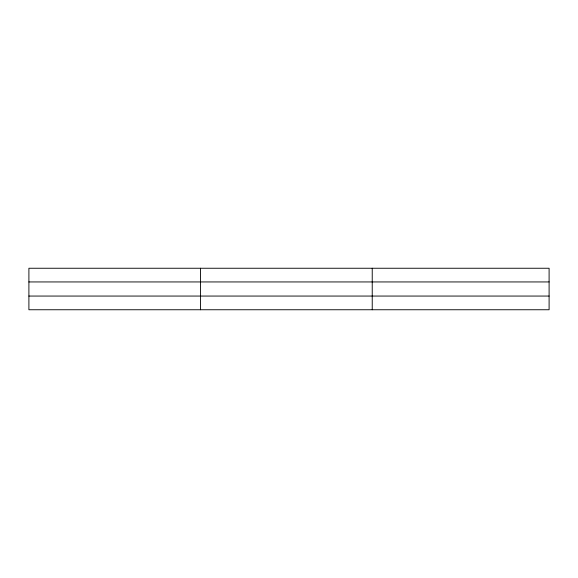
<?xml version="1.0" encoding="UTF-8"?>
<svg xmlns="http://www.w3.org/2000/svg" width="578" height="578" viewBox="0 0 578 578"><rect width="100%" height="100%" fill="white"/><g stroke="black" fill="none" stroke-linecap="round" stroke-linejoin="round"><path stroke-width="0.87" d="M200.566 268.25L200.566 309.75M372.232 268.25L372.232 309.75M549.1 281.941L549.1 268.25L28.9 268.25L28.9 309.75L549.1 309.75L549.1 281.941L28.9 281.941M28.9 296.059L549.1 296.059"/></g></svg>
